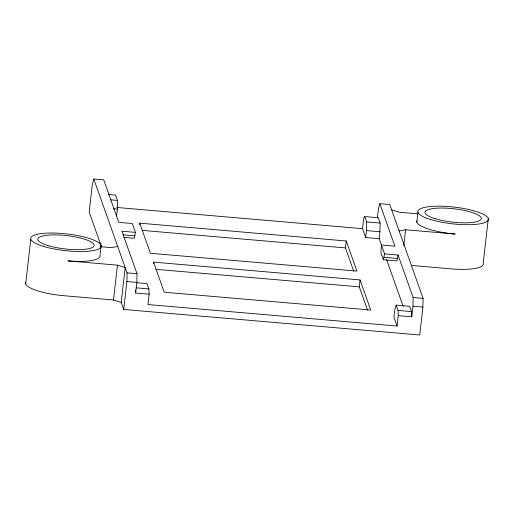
<?xml version="1.0" encoding="UTF-8"?>
<svg xmlns="http://www.w3.org/2000/svg" width="514" height="514" viewBox="0 0 514 514"><rect width="100%" height="100%" fill="white"/><g stroke="black" fill="none" stroke-linecap="round" stroke-linejoin="round"><path stroke-width="0.77" d="M116.549 216.028L117.333 209.102L117.494 200.402L115.611 195.089L108.467 194.478M377.379 217.923L378.42 208.845L379.833 203.685L389.779 204.546L423.08 298.383L422.919 307.076L419.739 334.993L123.726 309.454L126.907 281.543L127.067 272.85L93.773 179.007L103.719 179.868L118.792 222.363L132.291 223.526L135.433 232.379L134.27 238.252L123.951 237.365M398.266 315.654L411.765 316.817L411.528 311.587L409.645 306.273L396.146 305.11L398.035 310.417L398.266 315.654L397.084 326.043L147.961 304.551L149.144 294.162L135.645 292.999L136.852 282.404L137.013 273.705L121.934 231.21L135.433 232.379M379.165 238.682L365.672 237.513L366.456 230.587L366.617 221.894L364.734 216.58L378.233 217.743L380.116 223.057L379.955 231.756L379.165 238.682L384.556 253.865L383.393 259.743L396.892 260.906L398.054 255.034L384.556 253.865M411.765 316.817L412.973 306.222L413.134 297.522L398.054 255.034M25.7 283.921L30.789 239.248M101.117 245.319L99.992 255.15A35.517 8.41 6.5 0 1 67.944 260.881L117.455 265.153L125.185 267.537L121.214 302.373L123.726 309.454M121.214 302.373L113.485 299.99L117.455 265.153M139.564 224.714L139.744 223.172L346.243 240.989L356.922 271.09L150.422 253.273L139.744 223.172M153.39 263.669L153.564 262.127L360.063 279.944L370.748 310.038L164.242 292.228L153.564 262.127M353.735 271.244L345.453 247.915L346.243 240.989M365.672 237.513L362.531 228.666L363.713 218.277L364.734 216.58M367.555 310.193L359.28 286.863L360.063 279.944M403.811 245.602L405.617 229.764L455.128 234.037A35.517 8.41 6.5 0 1 416.848 220.763M416.854 222.241L417.972 212.404M488.3 218.476L483.211 263.142A35.517 8.41 6.5 0 1 451.157 268.873L411.232 265.43M93.773 179.007L92.353 184.166L89.173 212.076L101.457 246.688M396.146 305.11L394.733 310.263L393.942 317.189L397.084 326.043M117.706 246.469L111.236 247.626L100.853 246.726M399.14 230.927L405.617 229.764M417.76 213.824L399.397 212.237L391.662 209.853M110.349 199.785L117.494 200.402M366.617 221.894L380.116 223.057M116.601 207.45L362.531 228.666M113.363 208.755L117.333 209.102M366.456 230.587L379.955 231.756M142.14 230.375L345.453 247.915M123.129 234.814L135.041 235.842M384.164 257.328L397.656 258.497M155.967 269.33L359.28 286.863M127.067 272.85L137.013 273.705M413.134 297.522L423.08 298.383M126.907 281.543L136.852 282.404M412.973 306.222L422.919 307.076M136.705 282.726L147.023 283.619L148.912 288.932L149.144 294.162M136.204 287.834L148.912 288.932M398.035 310.417L411.528 311.587M113.485 299.99L63.974 295.717A35.517 8.41 6.5 0 1 25.694 282.443M379.833 203.685L394.913 246.18L381.414 245.017L380.938 252.824L383.393 259.743M386.637 259.724L403.169 306.325M135.516 290.005L135.645 292.999M47.866 245.519A28.341 6.714 6.5 0 0 93.696 246.431A28.341 6.714 6.5 0 0 56.296 234.898A28.341 6.714 6.5 0 0 47.866 245.519M43.285 246.334A35.517 8.41 6.5 0 0 100.725 247.478A35.517 8.41 6.5 0 0 53.848 233.035A35.517 8.41 6.5 0 0 43.285 246.334M435.05 218.675A28.341 6.714 6.5 0 0 480.886 219.587A28.341 6.714 6.5 0 0 443.479 208.061A28.341 6.714 6.5 0 0 435.05 218.675M430.475 219.491A35.517 8.41 6.5 0 0 487.908 220.641A35.517 8.41 6.5 0 0 441.031 206.191A35.517 8.41 6.5 0 0 430.475 219.491"/></g></svg>
